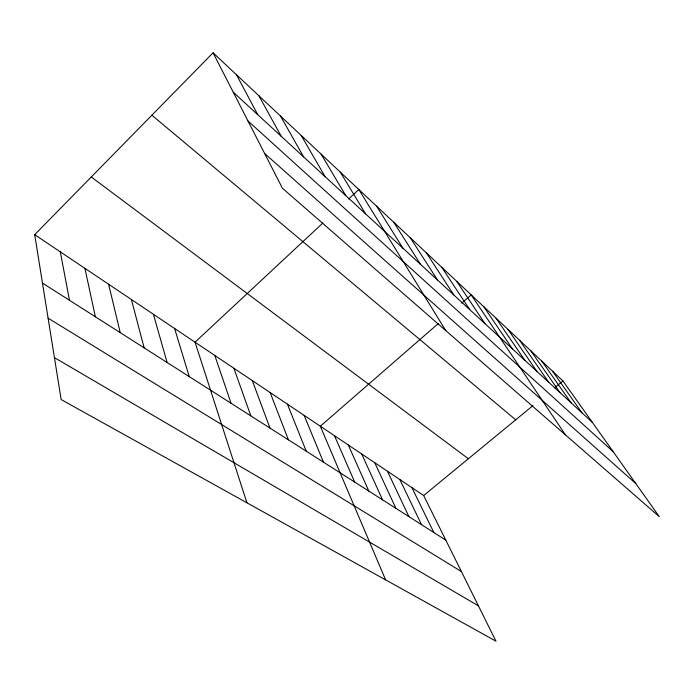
<?xml version="1.0" encoding="UTF-8"?>
<svg xmlns="http://www.w3.org/2000/svg" width="694" height="694" viewBox="0 0 694 694"><rect width="100%" height="100%" fill="white"/><g stroke="black" fill="none" stroke-linecap="round" stroke-linejoin="round"><path stroke-width="1.04" d="M34.7 234.667L423.661 495.525L495.976 641.195L61.167 399.579L34.7 234.667L213.075 52.805L562.938 380.945L659.3 516.666L282.432 188.239L213.075 52.805M322.875 223.008L195.04 342.203L246.934 502.812M348.596 199.022L358.815 189.497L445.748 330.57M438.443 323.421L320.324 426.229L385.621 579.872M461.779 303.113L471.2 294.907L565.419 434.852M423.661 495.525L532.966 405.608M554.575 387.825L562.938 380.945M54.436 357.636L478.418 605.827M48.103 318.173L461.389 571.535M42.464 283.065L445.817 540.158M91.27 176.987L468.372 458.743M151.873 115.204L515.703 419.801M264.622 153.461L635.791 483.562M247.966 120.947L613.071 451.56M233.245 92.181L592.338 422.36M552.537 371.203L581.884 412.748M541.867 361.184L571.127 402.858M530.893 350.895L560.058 392.683M519.624 340.32L548.676 382.212M508.025 329.45L536.948 371.429M496.106 318.268L524.872 360.333M483.831 306.757L512.432 348.891M456.747 281.348L484.898 323.569M441.8 267.337L469.673 309.567M426.35 252.842L453.893 295.063M410.345 237.834L437.532 280.02M393.784 222.297L420.555 264.414M376.616 206.187L402.928 248.209M340.338 172.173L365.573 213.865M321.166 154.181L345.759 195.639M301.231 135.486L325.122 176.666M280.515 116.054L303.608 156.887M258.949 95.824L281.165 136.25M236.489 74.761L257.734 114.701M411.898 487.639L433.837 532.524M399.839 479.554L421.536 524.69M387.46 471.252L408.905 516.631M374.743 462.725L395.91 508.346M361.695 453.971L382.55 499.836M348.284 444.975L368.809 491.074M334.499 435.728L354.669 482.061M304.128 415.368L323.447 462.161M287.411 404.16L306.228 451.187M270.148 392.578L288.409 439.831M252.312 380.616L269.966 428.077M233.869 368.245L250.864 415.897M214.793 355.449L231.076 403.283M174.584 328.488L189.254 376.625M153.391 314.269L167.133 362.528M131.409 299.53L144.152 347.876M108.602 284.228L120.253 332.643M84.911 268.344L95.382 316.794M60.3 251.835L69.478 300.276"/></g></svg>
